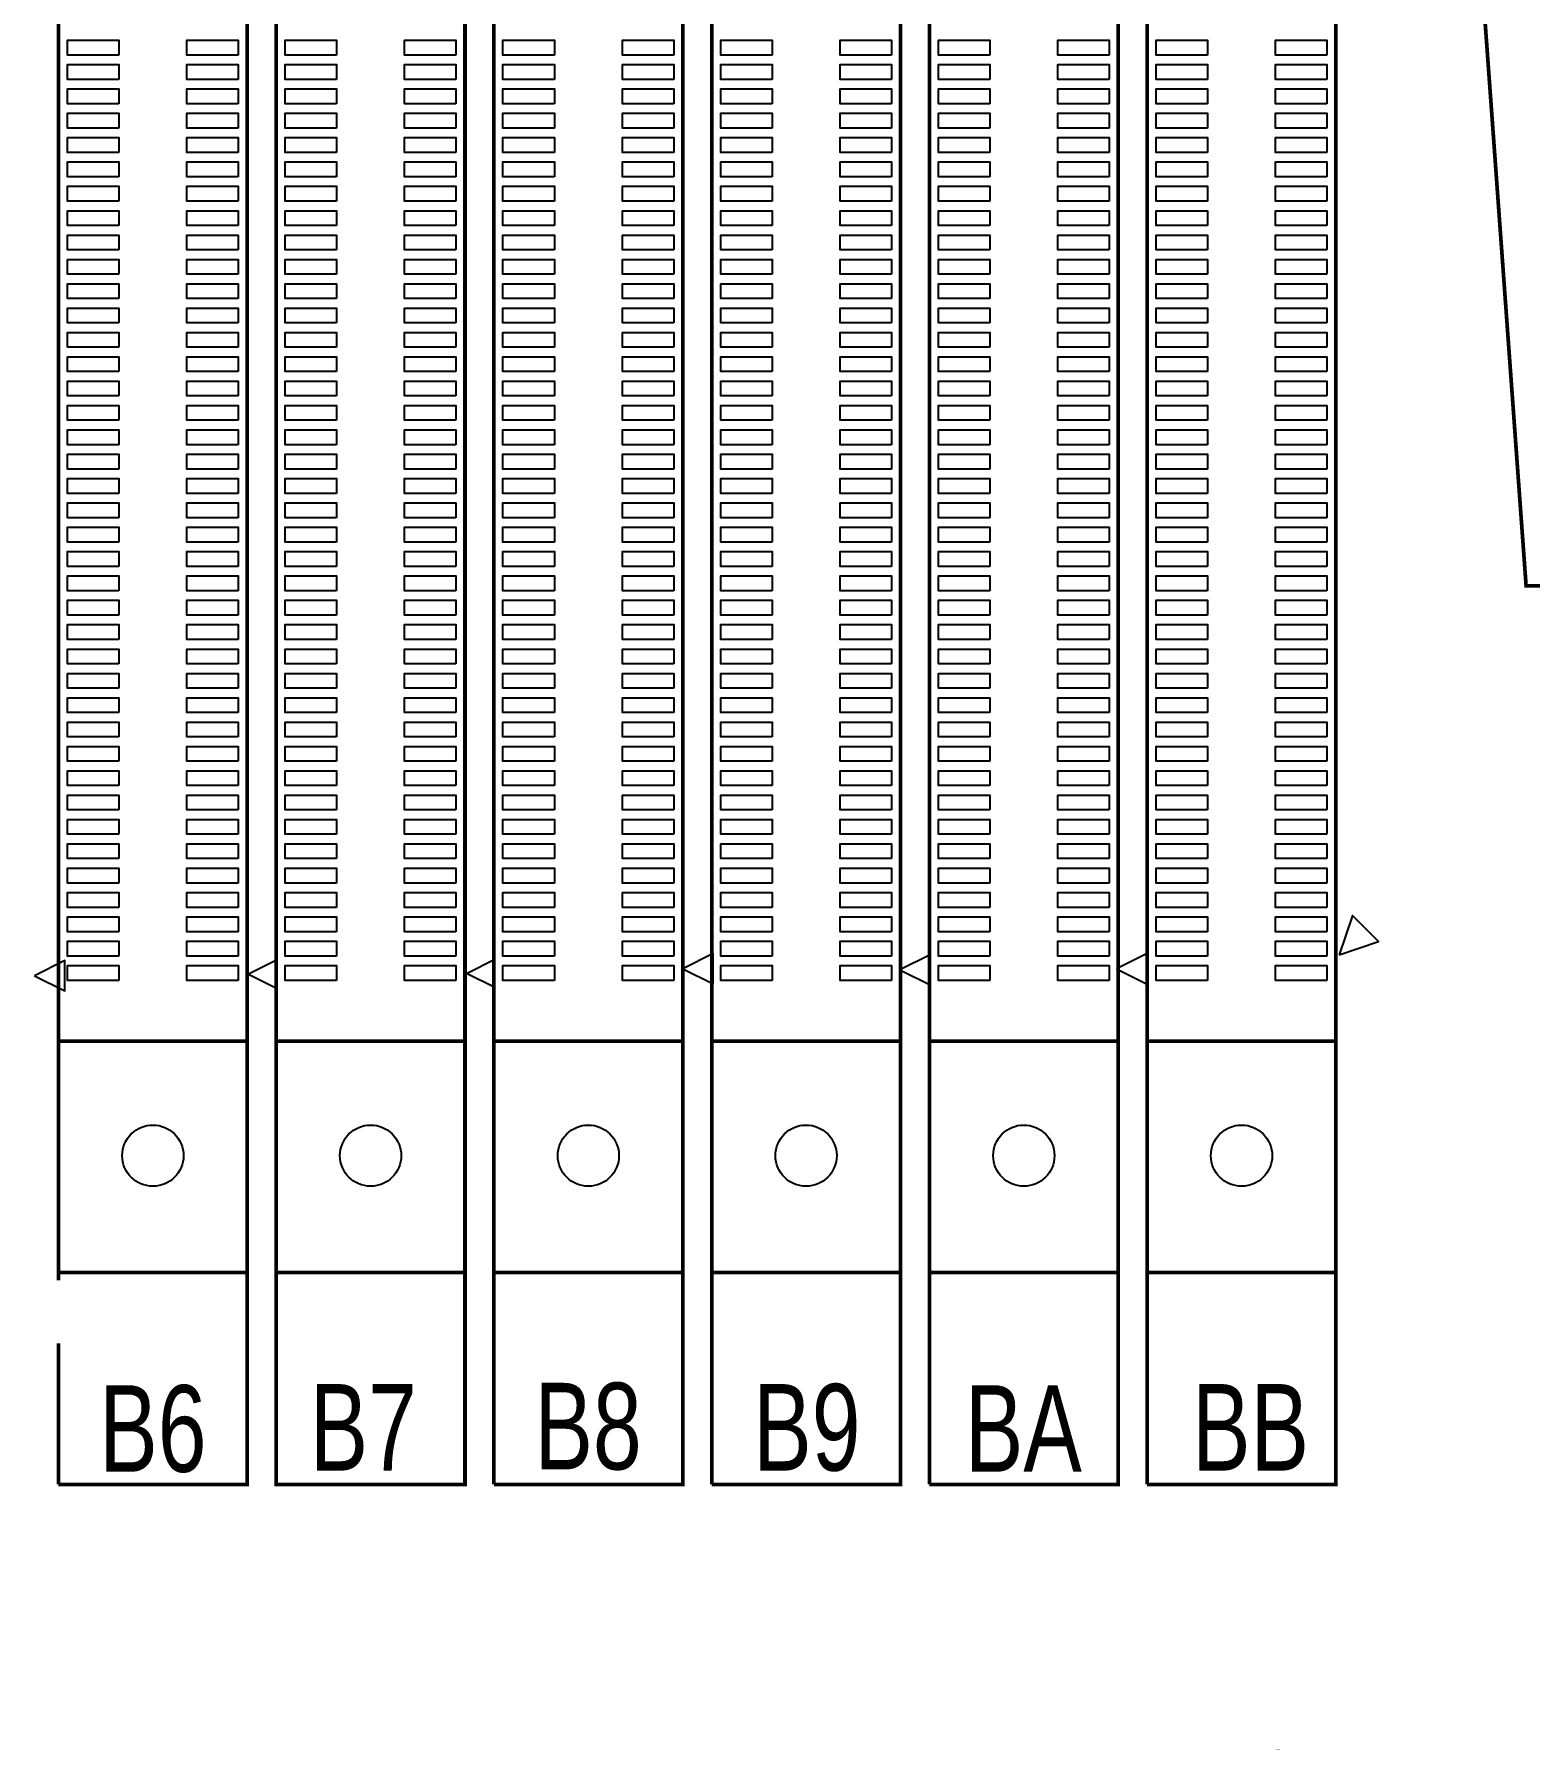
# Model space of a CAD drawing. Extents: x 0 to 344, y -1 to 330.
# Drawn here: x 126.9 to 188.3, y 145.9 to 216.4 of the extents above; entities that cross this region are included whole.
import ezdxf

# ---------------------------------------------------------------- set-up
doc = ezdxf.new("R2010")
doc.units = 0
for name, color, linetype in [('BOARD_GEOMETRY_SILKSCREEN_TOP', 1, 'CONTINUOUS'), ('PACKAGE_GEOMETRY_SILKSCREEN_TOP', 3, 'CONTINUOUS'), ('PIN_TOP', 4, 'CONTINUOUS')]:
    doc.layers.add(name, color=color, linetype=linetype)

msp = doc.modelspace()

# ---------------------------------------------------------------- linework, layer by layer
at = {"layer": 'BOARD_GEOMETRY_SILKSCREEN_TOP', "const_width": 0.1524}
msp.add_lwpolyline([(178.00828, 145.9992), (178.00828, 145.97888)], dxfattribs=at)
at = {"layer": 'PACKAGE_GEOMETRY_SILKSCREEN_TOP', "const_width": 0.1524}
for points in [[(127.93091, 156.878274), (135.680958, 156.878274), (135.680958, 321.878198), (127.93091, 321.878198), (127.93091, 317.480188)], [(145.810986, 156.878274), (153.561034, 156.878274), (153.561034, 321.878198), (145.810986, 321.878198), (145.810986, 318.243712)], [(169.949368, 321.878198), (163.691062, 321.878198), (163.691062, 156.878274)], [(172.6311, 156.878274), (180.381148, 156.878274), (180.381148, 321.878198), (179.632102, 321.878198)], [(163.691062, 156.878274), (171.44111, 156.878274), (171.44111, 319.062608)], [(172.6311, 318.156336), (172.6311, 156.878274)], [(127.93091, 315.683646), (127.93091, 165.259004)], [(145.810986, 313.744102), (145.810986, 156.878274)], [(154.751024, 156.878274), (162.501072, 156.878274), (162.501072, 313.743848)], [(154.751024, 313.63285), (154.751024, 156.878274)], [(127.93091, 175.078136), (135.680958, 175.078136)], [(136.870948, 175.078136), (144.620996, 175.078136)], [(145.810986, 175.078136), (153.561034, 175.078136)], [(154.751024, 175.078136), (162.501072, 175.078136)], [(163.691062, 175.078136), (171.44111, 175.078136)], [(172.6311, 175.078136), (180.381148, 175.078136)], [(135.680958, 165.578282), (127.93091, 165.578282)], [(128.306068, 165.578282), (135.306054, 165.578282)], [(144.620996, 165.578282), (136.870948, 165.578282)], [(137.246106, 165.578282), (144.246092, 165.578282)], [(153.561034, 165.578282), (145.810986, 165.578282)], [(146.186144, 165.578282), (153.18613, 165.578282)], [(162.501072, 165.578282), (154.751024, 165.578282)], [(155.126182, 165.578282), (162.126168, 165.578282)], [(171.44111, 165.578282), (163.691062, 165.578282)], [(164.06622, 165.578282), (171.066206, 165.578282)], [(180.381148, 165.578282), (172.6311, 165.578282)], [(173.006258, 165.578282), (180.006244, 165.578282)], [(127.93091, 162.667442), (127.93091, 156.878274)]]:
    msp.add_lwpolyline(points, dxfattribs=at)
for points in [[(136.870948, 156.878274), (144.620996, 156.878274), (144.620996, 321.878198), (136.870948, 321.878198)], [(221.410784, 283.073602), (191.03086, 283.073602), (191.03086, 265.973814), (180.530754, 265.973814), (180.530754, 250.97359), (184.030874, 250.97359), (188.190886, 193.773806), (251.790708, 193.773806), (251.790708, 283.073602)]]:
    msp.add_lwpolyline(points, close=True, dxfattribs=at)
at = {"layer": 'PACKAGE_GEOMETRY_SILKSCREEN_TOP'}
for points in [[(180.51907, 178.629564), (182.135526, 179.168298), (181.057804, 180.24602)], [(135.73633, 177.830734), (136.911588, 177.242978), (136.911588, 178.41849)], [(144.708118, 177.86223), (145.852134, 177.290222), (145.852134, 178.434238)], [(153.568908, 178.052984), (154.809444, 177.432716), (154.809444, 178.673252)], [(162.476942, 178.005232), (163.715446, 177.38598), (163.715446, 178.624484)], [(171.369482, 178.053238), (172.605954, 177.435002), (172.605954, 178.671474)], [(126.939548, 177.76698), (128.186434, 177.143664), (128.186434, 178.39055)]]:
    msp.add_lwpolyline(points, close=True, dxfattribs=at)
at = {"layer": 'PIN_TOP'}
for points in [[(130.410204, 215.573356), (128.302004, 215.573356), (128.302004, 216.182956), (130.410204, 216.182956)], [(135.310118, 215.573356), (133.201918, 215.573356), (133.201918, 216.182956), (135.310118, 216.182956)], [(139.350242, 215.573356), (137.242042, 215.573356), (137.242042, 216.182956), (139.350242, 216.182956)], [(144.250156, 215.573356), (142.141956, 215.573356), (142.141956, 216.182956), (144.250156, 216.182956)], [(148.29028, 215.573356), (146.18208, 215.573356), (146.18208, 216.182956), (148.29028, 216.182956)], [(153.190194, 215.573356), (151.081994, 215.573356), (151.081994, 216.182956), (153.190194, 216.182956)], [(157.230318, 215.573356), (155.122118, 215.573356), (155.122118, 216.182956), (157.230318, 216.182956)], [(162.130232, 215.573356), (160.022032, 215.573356), (160.022032, 216.182956), (162.130232, 216.182956)], [(166.170356, 215.573356), (164.062156, 215.573356), (164.062156, 216.182956), (166.170356, 216.182956)], [(171.07027, 215.573356), (168.96207, 215.573356), (168.96207, 216.182956), (171.07027, 216.182956)], [(175.110394, 215.573356), (173.002194, 215.573356), (173.002194, 216.182956), (175.110394, 216.182956)], [(180.010308, 215.573356), (177.902108, 215.573356), (177.902108, 216.182956), (180.010308, 216.182956)], [(130.410204, 214.573358), (128.302004, 214.573358), (128.302004, 215.182958), (130.410204, 215.182958)], [(135.310118, 214.573358), (133.201918, 214.573358), (133.201918, 215.182958), (135.310118, 215.182958)], [(139.350242, 214.573358), (137.242042, 214.573358), (137.242042, 215.182958), (139.350242, 215.182958)], [(144.250156, 214.573358), (142.141956, 214.573358), (142.141956, 215.182958), (144.250156, 215.182958)], [(148.29028, 214.573358), (146.18208, 214.573358), (146.18208, 215.182958), (148.29028, 215.182958)], [(153.190194, 214.573358), (151.081994, 214.573358), (151.081994, 215.182958), (153.190194, 215.182958)], [(157.230318, 214.573358), (155.122118, 214.573358), (155.122118, 215.182958), (157.230318, 215.182958)], [(162.130232, 214.573358), (160.022032, 214.573358), (160.022032, 215.182958), (162.130232, 215.182958)], [(166.170356, 214.573358), (164.062156, 214.573358), (164.062156, 215.182958), (166.170356, 215.182958)], [(171.07027, 214.573358), (168.96207, 214.573358), (168.96207, 215.182958), (171.07027, 215.182958)], [(175.110394, 214.573358), (173.002194, 214.573358), (173.002194, 215.182958), (175.110394, 215.182958)], [(180.010308, 214.573358), (177.902108, 214.573358), (177.902108, 215.182958), (180.010308, 215.182958)], [(130.410204, 213.57336), (128.302004, 213.57336), (128.302004, 214.18296), (130.410204, 214.18296)], [(135.310118, 213.57336), (133.201918, 213.57336), (133.201918, 214.18296), (135.310118, 214.18296)], [(139.350242, 213.57336), (137.242042, 213.57336), (137.242042, 214.18296), (139.350242, 214.18296)], [(144.250156, 213.57336), (142.141956, 213.57336), (142.141956, 214.18296), (144.250156, 214.18296)], [(148.29028, 213.57336), (146.18208, 213.57336), (146.18208, 214.18296), (148.29028, 214.18296)], [(153.190194, 213.57336), (151.081994, 213.57336), (151.081994, 214.18296), (153.190194, 214.18296)], [(157.230318, 213.57336), (155.122118, 213.57336), (155.122118, 214.18296), (157.230318, 214.18296)], [(162.130232, 213.57336), (160.022032, 213.57336), (160.022032, 214.18296), (162.130232, 214.18296)], [(166.170356, 213.57336), (164.062156, 213.57336), (164.062156, 214.18296), (166.170356, 214.18296)], [(171.07027, 213.57336), (168.96207, 213.57336), (168.96207, 214.18296), (171.07027, 214.18296)], [(175.110394, 213.57336), (173.002194, 213.57336), (173.002194, 214.18296), (175.110394, 214.18296)], [(180.010308, 213.57336), (177.902108, 213.57336), (177.902108, 214.18296), (180.010308, 214.18296)], [(130.410204, 212.573362), (128.302004, 212.573362), (128.302004, 213.182962), (130.410204, 213.182962)], [(135.310118, 212.573362), (133.201918, 212.573362), (133.201918, 213.182962), (135.310118, 213.182962)], [(139.350242, 212.573362), (137.242042, 212.573362), (137.242042, 213.182962), (139.350242, 213.182962)], [(144.250156, 212.573362), (142.141956, 212.573362), (142.141956, 213.182962), (144.250156, 213.182962)], [(148.29028, 212.573362), (146.18208, 212.573362), (146.18208, 213.182962), (148.29028, 213.182962)], [(153.190194, 212.573362), (151.081994, 212.573362), (151.081994, 213.182962), (153.190194, 213.182962)], [(157.230318, 212.573362), (155.122118, 212.573362), (155.122118, 213.182962), (157.230318, 213.182962)], [(162.130232, 212.573362), (160.022032, 212.573362), (160.022032, 213.182962), (162.130232, 213.182962)], [(166.170356, 212.573362), (164.062156, 212.573362), (164.062156, 213.182962), (166.170356, 213.182962)], [(171.07027, 212.573362), (168.96207, 212.573362), (168.96207, 213.182962), (171.07027, 213.182962)], [(175.110394, 212.573362), (173.002194, 212.573362), (173.002194, 213.182962), (175.110394, 213.182962)], [(180.010308, 212.573362), (177.902108, 212.573362), (177.902108, 213.182962), (180.010308, 213.182962)], [(130.410204, 211.573364), (128.302004, 211.573364), (128.302004, 212.182964), (130.410204, 212.182964)], [(135.310118, 211.573364), (133.201918, 211.573364), (133.201918, 212.182964), (135.310118, 212.182964)], [(139.350242, 211.573364), (137.242042, 211.573364), (137.242042, 212.182964), (139.350242, 212.182964)], [(144.250156, 211.573364), (142.141956, 211.573364), (142.141956, 212.182964), (144.250156, 212.182964)], [(148.29028, 211.573364), (146.18208, 211.573364), (146.18208, 212.182964), (148.29028, 212.182964)], [(153.190194, 211.573364), (151.081994, 211.573364), (151.081994, 212.182964), (153.190194, 212.182964)], [(157.230318, 211.573364), (155.122118, 211.573364), (155.122118, 212.182964), (157.230318, 212.182964)], [(162.130232, 211.573364), (160.022032, 211.573364), (160.022032, 212.182964), (162.130232, 212.182964)], [(166.170356, 211.573364), (164.062156, 211.573364), (164.062156, 212.182964), (166.170356, 212.182964)], [(171.07027, 211.573364), (168.96207, 211.573364), (168.96207, 212.182964), (171.07027, 212.182964)], [(175.110394, 211.573364), (173.002194, 211.573364), (173.002194, 212.182964), (175.110394, 212.182964)], [(180.010308, 211.573364), (177.902108, 211.573364), (177.902108, 212.182964), (180.010308, 212.182964)], [(130.410204, 210.573366), (128.302004, 210.573366), (128.302004, 211.182966), (130.410204, 211.182966)], [(135.310118, 210.573366), (133.201918, 210.573366), (133.201918, 211.182966), (135.310118, 211.182966)], [(139.350242, 210.573366), (137.242042, 210.573366), (137.242042, 211.182966), (139.350242, 211.182966)], [(144.250156, 210.573366), (142.141956, 210.573366), (142.141956, 211.182966), (144.250156, 211.182966)], [(148.29028, 210.573366), (146.18208, 210.573366), (146.18208, 211.182966), (148.29028, 211.182966)], [(153.190194, 210.573366), (151.081994, 210.573366), (151.081994, 211.182966), (153.190194, 211.182966)], [(157.230318, 210.573366), (155.122118, 210.573366), (155.122118, 211.182966), (157.230318, 211.182966)], [(162.130232, 210.573366), (160.022032, 210.573366), (160.022032, 211.182966), (162.130232, 211.182966)], [(166.170356, 210.573366), (164.062156, 210.573366), (164.062156, 211.182966), (166.170356, 211.182966)], [(171.07027, 210.573366), (168.96207, 210.573366), (168.96207, 211.182966), (171.07027, 211.182966)], [(175.110394, 210.573366), (173.002194, 210.573366), (173.002194, 211.182966), (175.110394, 211.182966)], [(180.010308, 210.573366), (177.902108, 210.573366), (177.902108, 211.182966), (180.010308, 211.182966)], [(130.410204, 209.573368), (128.302004, 209.573368), (128.302004, 210.182968), (130.410204, 210.182968)], [(135.310118, 209.573368), (133.201918, 209.573368), (133.201918, 210.182968), (135.310118, 210.182968)], [(139.350242, 209.573368), (137.242042, 209.573368), (137.242042, 210.182968), (139.350242, 210.182968)], [(144.250156, 209.573368), (142.141956, 209.573368), (142.141956, 210.182968), (144.250156, 210.182968)], [(148.29028, 209.573368), (146.18208, 209.573368), (146.18208, 210.182968), (148.29028, 210.182968)], [(153.190194, 209.573368), (151.081994, 209.573368), (151.081994, 210.182968), (153.190194, 210.182968)], [(157.230318, 209.573368), (155.122118, 209.573368), (155.122118, 210.182968), (157.230318, 210.182968)], [(162.130232, 209.573368), (160.022032, 209.573368), (160.022032, 210.182968), (162.130232, 210.182968)], [(166.170356, 209.573368), (164.062156, 209.573368), (164.062156, 210.182968), (166.170356, 210.182968)], [(171.07027, 209.573368), (168.96207, 209.573368), (168.96207, 210.182968), (171.07027, 210.182968)], [(175.110394, 209.573368), (173.002194, 209.573368), (173.002194, 210.182968), (175.110394, 210.182968)], [(180.010308, 209.573368), (177.902108, 209.573368), (177.902108, 210.182968), (180.010308, 210.182968)], [(130.410204, 208.57337), (128.302004, 208.57337), (128.302004, 209.18297), (130.410204, 209.18297)], [(135.310118, 208.57337), (133.201918, 208.57337), (133.201918, 209.18297), (135.310118, 209.18297)], [(139.350242, 208.57337), (137.242042, 208.57337), (137.242042, 209.18297), (139.350242, 209.18297)], [(144.250156, 208.57337), (142.141956, 208.57337), (142.141956, 209.18297), (144.250156, 209.18297)], [(148.29028, 208.57337), (146.18208, 208.57337), (146.18208, 209.18297), (148.29028, 209.18297)], [(153.190194, 208.57337), (151.081994, 208.57337), (151.081994, 209.18297), (153.190194, 209.18297)], [(157.230318, 208.57337), (155.122118, 208.57337), (155.122118, 209.18297), (157.230318, 209.18297)], [(162.130232, 208.57337), (160.022032, 208.57337), (160.022032, 209.18297), (162.130232, 209.18297)], [(166.170356, 208.57337), (164.062156, 208.57337), (164.062156, 209.18297), (166.170356, 209.18297)], [(171.07027, 208.57337), (168.96207, 208.57337), (168.96207, 209.18297), (171.07027, 209.18297)], [(175.110394, 208.57337), (173.002194, 208.57337), (173.002194, 209.18297), (175.110394, 209.18297)], [(180.010308, 208.57337), (177.902108, 208.57337), (177.902108, 209.18297), (180.010308, 209.18297)], [(130.410204, 207.573372), (128.302004, 207.573372), (128.302004, 208.182972), (130.410204, 208.182972)], [(135.310118, 207.573372), (133.201918, 207.573372), (133.201918, 208.182972), (135.310118, 208.182972)], [(139.350242, 207.573372), (137.242042, 207.573372), (137.242042, 208.182972), (139.350242, 208.182972)], [(144.250156, 207.573372), (142.141956, 207.573372), (142.141956, 208.182972), (144.250156, 208.182972)], [(148.29028, 207.573372), (146.18208, 207.573372), (146.18208, 208.182972), (148.29028, 208.182972)], [(153.190194, 207.573372), (151.081994, 207.573372), (151.081994, 208.182972), (153.190194, 208.182972)], [(157.230318, 207.573372), (155.122118, 207.573372), (155.122118, 208.182972), (157.230318, 208.182972)], [(162.130232, 207.573372), (160.022032, 207.573372), (160.022032, 208.182972), (162.130232, 208.182972)], [(166.170356, 207.573372), (164.062156, 207.573372), (164.062156, 208.182972), (166.170356, 208.182972)], [(171.07027, 207.573372), (168.96207, 207.573372), (168.96207, 208.182972), (171.07027, 208.182972)], [(175.110394, 207.573372), (173.002194, 207.573372), (173.002194, 208.182972), (175.110394, 208.182972)], [(180.010308, 207.573372), (177.902108, 207.573372), (177.902108, 208.182972), (180.010308, 208.182972)], [(130.410204, 206.573374), (128.302004, 206.573374), (128.302004, 207.182974), (130.410204, 207.182974)], [(135.310118, 206.573374), (133.201918, 206.573374), (133.201918, 207.182974), (135.310118, 207.182974)], [(139.350242, 206.573374), (137.242042, 206.573374), (137.242042, 207.182974), (139.350242, 207.182974)], [(144.250156, 206.573374), (142.141956, 206.573374), (142.141956, 207.182974), (144.250156, 207.182974)], [(148.29028, 206.573374), (146.18208, 206.573374), (146.18208, 207.182974), (148.29028, 207.182974)], [(153.190194, 206.573374), (151.081994, 206.573374), (151.081994, 207.182974), (153.190194, 207.182974)], [(157.230318, 206.573374), (155.122118, 206.573374), (155.122118, 207.182974), (157.230318, 207.182974)], [(162.130232, 206.573374), (160.022032, 206.573374), (160.022032, 207.182974), (162.130232, 207.182974)], [(166.170356, 206.573374), (164.062156, 206.573374), (164.062156, 207.182974), (166.170356, 207.182974)], [(171.07027, 206.573374), (168.96207, 206.573374), (168.96207, 207.182974), (171.07027, 207.182974)], [(175.110394, 206.573374), (173.002194, 206.573374), (173.002194, 207.182974), (175.110394, 207.182974)], [(180.010308, 206.573374), (177.902108, 206.573374), (177.902108, 207.182974), (180.010308, 207.182974)], [(130.410204, 205.573376), (128.302004, 205.573376), (128.302004, 206.182976), (130.410204, 206.182976)], [(135.310118, 205.573376), (133.201918, 205.573376), (133.201918, 206.182976), (135.310118, 206.182976)], [(139.350242, 205.573376), (137.242042, 205.573376), (137.242042, 206.182976), (139.350242, 206.182976)], [(144.250156, 205.573376), (142.141956, 205.573376), (142.141956, 206.182976), (144.250156, 206.182976)], [(148.29028, 205.573376), (146.18208, 205.573376), (146.18208, 206.182976), (148.29028, 206.182976)], [(153.190194, 205.573376), (151.081994, 205.573376), (151.081994, 206.182976), (153.190194, 206.182976)], [(157.230318, 205.573376), (155.122118, 205.573376), (155.122118, 206.182976), (157.230318, 206.182976)], [(162.130232, 205.573376), (160.022032, 205.573376), (160.022032, 206.182976), (162.130232, 206.182976)], [(166.170356, 205.573376), (164.062156, 205.573376), (164.062156, 206.182976), (166.170356, 206.182976)], [(171.07027, 205.573376), (168.96207, 205.573376), (168.96207, 206.182976), (171.07027, 206.182976)], [(175.110394, 205.573376), (173.002194, 205.573376), (173.002194, 206.182976), (175.110394, 206.182976)], [(180.010308, 205.573376), (177.902108, 205.573376), (177.902108, 206.182976), (180.010308, 206.182976)], [(130.410204, 204.573378), (128.302004, 204.573378), (128.302004, 205.182978), (130.410204, 205.182978)], [(135.310118, 204.573378), (133.201918, 204.573378), (133.201918, 205.182978), (135.310118, 205.182978)], [(139.350242, 204.573378), (137.242042, 204.573378), (137.242042, 205.182978), (139.350242, 205.182978)], [(144.250156, 204.573378), (142.141956, 204.573378), (142.141956, 205.182978), (144.250156, 205.182978)], [(148.29028, 204.573378), (146.18208, 204.573378), (146.18208, 205.182978), (148.29028, 205.182978)], [(153.190194, 204.573378), (151.081994, 204.573378), (151.081994, 205.182978), (153.190194, 205.182978)], [(157.230318, 204.573378), (155.122118, 204.573378), (155.122118, 205.182978), (157.230318, 205.182978)], [(162.130232, 204.573378), (160.022032, 204.573378), (160.022032, 205.182978), (162.130232, 205.182978)], [(166.170356, 204.573378), (164.062156, 204.573378), (164.062156, 205.182978), (166.170356, 205.182978)], [(171.07027, 204.573378), (168.96207, 204.573378), (168.96207, 205.182978), (171.07027, 205.182978)], [(175.110394, 204.573378), (173.002194, 204.573378), (173.002194, 205.182978), (175.110394, 205.182978)], [(180.010308, 204.573378), (177.902108, 204.573378), (177.902108, 205.182978), (180.010308, 205.182978)], [(130.410204, 203.57338), (128.302004, 203.57338), (128.302004, 204.18298), (130.410204, 204.18298)], [(135.310118, 203.57338), (133.201918, 203.57338), (133.201918, 204.18298), (135.310118, 204.18298)], [(139.350242, 203.57338), (137.242042, 203.57338), (137.242042, 204.18298), (139.350242, 204.18298)], [(144.250156, 203.57338), (142.141956, 203.57338), (142.141956, 204.18298), (144.250156, 204.18298)], [(148.29028, 203.57338), (146.18208, 203.57338), (146.18208, 204.18298), (148.29028, 204.18298)], [(153.190194, 203.57338), (151.081994, 203.57338), (151.081994, 204.18298), (153.190194, 204.18298)], [(157.230318, 203.57338), (155.122118, 203.57338), (155.122118, 204.18298), (157.230318, 204.18298)], [(162.130232, 203.57338), (160.022032, 203.57338), (160.022032, 204.18298), (162.130232, 204.18298)], [(166.170356, 203.57338), (164.062156, 203.57338), (164.062156, 204.18298), (166.170356, 204.18298)], [(171.07027, 203.57338), (168.96207, 203.57338), (168.96207, 204.18298), (171.07027, 204.18298)], [(175.110394, 203.57338), (173.002194, 203.57338), (173.002194, 204.18298), (175.110394, 204.18298)], [(180.010308, 203.57338), (177.902108, 203.57338), (177.902108, 204.18298), (180.010308, 204.18298)], [(130.410204, 202.573382), (128.302004, 202.573382), (128.302004, 203.182982), (130.410204, 203.182982)], [(135.310118, 202.573382), (133.201918, 202.573382), (133.201918, 203.182982), (135.310118, 203.182982)], [(139.350242, 202.573382), (137.242042, 202.573382), (137.242042, 203.182982), (139.350242, 203.182982)], [(144.250156, 202.573382), (142.141956, 202.573382), (142.141956, 203.182982), (144.250156, 203.182982)], [(148.29028, 202.573382), (146.18208, 202.573382), (146.18208, 203.182982), (148.29028, 203.182982)], [(153.190194, 202.573382), (151.081994, 202.573382), (151.081994, 203.182982), (153.190194, 203.182982)], [(157.230318, 202.573382), (155.122118, 202.573382), (155.122118, 203.182982), (157.230318, 203.182982)], [(162.130232, 202.573382), (160.022032, 202.573382), (160.022032, 203.182982), (162.130232, 203.182982)], [(166.170356, 202.573382), (164.062156, 202.573382), (164.062156, 203.182982), (166.170356, 203.182982)], [(171.07027, 202.573382), (168.96207, 202.573382), (168.96207, 203.182982), (171.07027, 203.182982)], [(175.110394, 202.573382), (173.002194, 202.573382), (173.002194, 203.182982), (175.110394, 203.182982)], [(180.010308, 202.573382), (177.902108, 202.573382), (177.902108, 203.182982), (180.010308, 203.182982)], [(130.410204, 201.573384), (128.302004, 201.573384), (128.302004, 202.182984), (130.410204, 202.182984)], [(135.310118, 201.573384), (133.201918, 201.573384), (133.201918, 202.182984), (135.310118, 202.182984)], [(139.350242, 201.573384), (137.242042, 201.573384), (137.242042, 202.182984), (139.350242, 202.182984)], [(144.250156, 201.573384), (142.141956, 201.573384), (142.141956, 202.182984), (144.250156, 202.182984)], [(148.29028, 201.573384), (146.18208, 201.573384), (146.18208, 202.182984), (148.29028, 202.182984)], [(153.190194, 201.573384), (151.081994, 201.573384), (151.081994, 202.182984), (153.190194, 202.182984)], [(157.230318, 201.573384), (155.122118, 201.573384), (155.122118, 202.182984), (157.230318, 202.182984)], [(162.130232, 201.573384), (160.022032, 201.573384), (160.022032, 202.182984), (162.130232, 202.182984)], [(166.170356, 201.573384), (164.062156, 201.573384), (164.062156, 202.182984), (166.170356, 202.182984)], [(171.07027, 201.573384), (168.96207, 201.573384), (168.96207, 202.182984), (171.07027, 202.182984)], [(175.110394, 201.573384), (173.002194, 201.573384), (173.002194, 202.182984), (175.110394, 202.182984)], [(180.010308, 201.573384), (177.902108, 201.573384), (177.902108, 202.182984), (180.010308, 202.182984)], [(130.410204, 200.573386), (128.302004, 200.573386), (128.302004, 201.182986), (130.410204, 201.182986)], [(135.310118, 200.573386), (133.201918, 200.573386), (133.201918, 201.182986), (135.310118, 201.182986)], [(139.350242, 200.573386), (137.242042, 200.573386), (137.242042, 201.182986), (139.350242, 201.182986)], [(144.250156, 200.573386), (142.141956, 200.573386), (142.141956, 201.182986), (144.250156, 201.182986)], [(148.29028, 200.573386), (146.18208, 200.573386), (146.18208, 201.182986), (148.29028, 201.182986)], [(153.190194, 200.573386), (151.081994, 200.573386), (151.081994, 201.182986), (153.190194, 201.182986)], [(157.230318, 200.573386), (155.122118, 200.573386), (155.122118, 201.182986), (157.230318, 201.182986)], [(162.130232, 200.573386), (160.022032, 200.573386), (160.022032, 201.182986), (162.130232, 201.182986)], [(166.170356, 200.573386), (164.062156, 200.573386), (164.062156, 201.182986), (166.170356, 201.182986)], [(171.07027, 200.573386), (168.96207, 200.573386), (168.96207, 201.182986), (171.07027, 201.182986)], [(175.110394, 200.573386), (173.002194, 200.573386), (173.002194, 201.182986), (175.110394, 201.182986)], [(180.010308, 200.573386), (177.902108, 200.573386), (177.902108, 201.182986), (180.010308, 201.182986)], [(130.410204, 199.573388), (128.302004, 199.573388), (128.302004, 200.182988), (130.410204, 200.182988)], [(135.310118, 199.573388), (133.201918, 199.573388), (133.201918, 200.182988), (135.310118, 200.182988)], [(139.350242, 199.573388), (137.242042, 199.573388), (137.242042, 200.182988), (139.350242, 200.182988)], [(144.250156, 199.573388), (142.141956, 199.573388), (142.141956, 200.182988), (144.250156, 200.182988)], [(148.29028, 199.573388), (146.18208, 199.573388), (146.18208, 200.182988), (148.29028, 200.182988)], [(153.190194, 199.573388), (151.081994, 199.573388), (151.081994, 200.182988), (153.190194, 200.182988)], [(157.230318, 199.573388), (155.122118, 199.573388), (155.122118, 200.182988), (157.230318, 200.182988)], [(162.130232, 199.573388), (160.022032, 199.573388), (160.022032, 200.182988), (162.130232, 200.182988)], [(166.170356, 199.573388), (164.062156, 199.573388), (164.062156, 200.182988), (166.170356, 200.182988)], [(171.07027, 199.573388), (168.96207, 199.573388), (168.96207, 200.182988), (171.07027, 200.182988)], [(175.110394, 199.573388), (173.002194, 199.573388), (173.002194, 200.182988), (175.110394, 200.182988)], [(180.010308, 199.573388), (177.902108, 199.573388), (177.902108, 200.182988), (180.010308, 200.182988)], [(130.410204, 198.57339), (128.302004, 198.57339), (128.302004, 199.18299), (130.410204, 199.18299)], [(135.310118, 198.57339), (133.201918, 198.57339), (133.201918, 199.18299), (135.310118, 199.18299)], [(139.350242, 198.57339), (137.242042, 198.57339), (137.242042, 199.18299), (139.350242, 199.18299)], [(144.250156, 198.57339), (142.141956, 198.57339), (142.141956, 199.18299), (144.250156, 199.18299)], [(148.29028, 198.57339), (146.18208, 198.57339), (146.18208, 199.18299), (148.29028, 199.18299)], [(153.190194, 198.57339), (151.081994, 198.57339), (151.081994, 199.18299), (153.190194, 199.18299)], [(157.230318, 198.57339), (155.122118, 198.57339), (155.122118, 199.18299), (157.230318, 199.18299)], [(162.130232, 198.57339), (160.022032, 198.57339), (160.022032, 199.18299), (162.130232, 199.18299)], [(166.170356, 198.57339), (164.062156, 198.57339), (164.062156, 199.18299), (166.170356, 199.18299)], [(171.07027, 198.57339), (168.96207, 198.57339), (168.96207, 199.18299), (171.07027, 199.18299)], [(175.110394, 198.57339), (173.002194, 198.57339), (173.002194, 199.18299), (175.110394, 199.18299)], [(180.010308, 198.57339), (177.902108, 198.57339), (177.902108, 199.18299), (180.010308, 199.18299)], [(130.410204, 197.573392), (128.302004, 197.573392), (128.302004, 198.182992), (130.410204, 198.182992)], [(135.310118, 197.573392), (133.201918, 197.573392), (133.201918, 198.182992), (135.310118, 198.182992)], [(139.350242, 197.573392), (137.242042, 197.573392), (137.242042, 198.182992), (139.350242, 198.182992)], [(144.250156, 197.573392), (142.141956, 197.573392), (142.141956, 198.182992), (144.250156, 198.182992)], [(148.29028, 197.573392), (146.18208, 197.573392), (146.18208, 198.182992), (148.29028, 198.182992)], [(153.190194, 197.573392), (151.081994, 197.573392), (151.081994, 198.182992), (153.190194, 198.182992)], [(157.230318, 197.573392), (155.122118, 197.573392), (155.122118, 198.182992), (157.230318, 198.182992)], [(162.130232, 197.573392), (160.022032, 197.573392), (160.022032, 198.182992), (162.130232, 198.182992)], [(166.170356, 197.573392), (164.062156, 197.573392), (164.062156, 198.182992), (166.170356, 198.182992)], [(171.07027, 197.573392), (168.96207, 197.573392), (168.96207, 198.182992), (171.07027, 198.182992)], [(175.110394, 197.573392), (173.002194, 197.573392), (173.002194, 198.182992), (175.110394, 198.182992)], [(180.010308, 197.573392), (177.902108, 197.573392), (177.902108, 198.182992), (180.010308, 198.182992)], [(130.410204, 196.573394), (128.302004, 196.573394), (128.302004, 197.182994), (130.410204, 197.182994)], [(135.310118, 196.573394), (133.201918, 196.573394), (133.201918, 197.182994), (135.310118, 197.182994)], [(139.350242, 196.573394), (137.242042, 196.573394), (137.242042, 197.182994), (139.350242, 197.182994)], [(144.250156, 196.573394), (142.141956, 196.573394), (142.141956, 197.182994), (144.250156, 197.182994)], [(148.29028, 196.573394), (146.18208, 196.573394), (146.18208, 197.182994), (148.29028, 197.182994)], [(153.190194, 196.573394), (151.081994, 196.573394), (151.081994, 197.182994), (153.190194, 197.182994)], [(157.230318, 196.573394), (155.122118, 196.573394), (155.122118, 197.182994), (157.230318, 197.182994)], [(162.130232, 196.573394), (160.022032, 196.573394), (160.022032, 197.182994), (162.130232, 197.182994)], [(166.170356, 196.573394), (164.062156, 196.573394), (164.062156, 197.182994), (166.170356, 197.182994)], [(171.07027, 196.573394), (168.96207, 196.573394), (168.96207, 197.182994), (171.07027, 197.182994)], [(175.110394, 196.573394), (173.002194, 196.573394), (173.002194, 197.182994), (175.110394, 197.182994)], [(180.010308, 196.573394), (177.902108, 196.573394), (177.902108, 197.182994), (180.010308, 197.182994)], [(130.410204, 195.573396), (128.302004, 195.573396), (128.302004, 196.182996), (130.410204, 196.182996)], [(135.310118, 195.573396), (133.201918, 195.573396), (133.201918, 196.182996), (135.310118, 196.182996)], [(139.350242, 195.573396), (137.242042, 195.573396), (137.242042, 196.182996), (139.350242, 196.182996)], [(144.250156, 195.573396), (142.141956, 195.573396), (142.141956, 196.182996), (144.250156, 196.182996)], [(148.29028, 195.573396), (146.18208, 195.573396), (146.18208, 196.182996), (148.29028, 196.182996)], [(153.190194, 195.573396), (151.081994, 195.573396), (151.081994, 196.182996), (153.190194, 196.182996)], [(157.230318, 195.573396), (155.122118, 195.573396), (155.122118, 196.182996), (157.230318, 196.182996)], [(162.130232, 195.573396), (160.022032, 195.573396), (160.022032, 196.182996), (162.130232, 196.182996)], [(166.170356, 195.573396), (164.062156, 195.573396), (164.062156, 196.182996), (166.170356, 196.182996)], [(171.07027, 195.573396), (168.96207, 195.573396), (168.96207, 196.182996), (171.07027, 196.182996)], [(175.110394, 195.573396), (173.002194, 195.573396), (173.002194, 196.182996), (175.110394, 196.182996)], [(180.010308, 195.573396), (177.902108, 195.573396), (177.902108, 196.182996), (180.010308, 196.182996)], [(130.410204, 194.573398), (128.302004, 194.573398), (128.302004, 195.182998), (130.410204, 195.182998)], [(135.310118, 194.573398), (133.201918, 194.573398), (133.201918, 195.182998), (135.310118, 195.182998)], [(139.350242, 194.573398), (137.242042, 194.573398), (137.242042, 195.182998), (139.350242, 195.182998)], [(144.250156, 194.573398), (142.141956, 194.573398), (142.141956, 195.182998), (144.250156, 195.182998)], [(148.29028, 194.573398), (146.18208, 194.573398), (146.18208, 195.182998), (148.29028, 195.182998)], [(153.190194, 194.573398), (151.081994, 194.573398), (151.081994, 195.182998), (153.190194, 195.182998)], [(157.230318, 194.573398), (155.122118, 194.573398), (155.122118, 195.182998), (157.230318, 195.182998)], [(162.130232, 194.573398), (160.022032, 194.573398), (160.022032, 195.182998), (162.130232, 195.182998)], [(166.170356, 194.573398), (164.062156, 194.573398), (164.062156, 195.182998), (166.170356, 195.182998)], [(171.07027, 194.573398), (168.96207, 194.573398), (168.96207, 195.182998), (171.07027, 195.182998)], [(175.110394, 194.573398), (173.002194, 194.573398), (173.002194, 195.182998), (175.110394, 195.182998)], [(180.010308, 194.573398), (177.902108, 194.573398), (177.902108, 195.182998), (180.010308, 195.182998)], [(130.410204, 193.5734), (128.302004, 193.5734), (128.302004, 194.183), (130.410204, 194.183)], [(135.310118, 193.5734), (133.201918, 193.5734), (133.201918, 194.183), (135.310118, 194.183)], [(139.350242, 193.5734), (137.242042, 193.5734), (137.242042, 194.183), (139.350242, 194.183)], [(144.250156, 193.5734), (142.141956, 193.5734), (142.141956, 194.183), (144.250156, 194.183)], [(148.29028, 193.5734), (146.18208, 193.5734), (146.18208, 194.183), (148.29028, 194.183)], [(153.190194, 193.5734), (151.081994, 193.5734), (151.081994, 194.183), (153.190194, 194.183)], [(157.230318, 193.5734), (155.122118, 193.5734), (155.122118, 194.183), (157.230318, 194.183)], [(162.130232, 193.5734), (160.022032, 193.5734), (160.022032, 194.183), (162.130232, 194.183)], [(166.170356, 193.5734), (164.062156, 193.5734), (164.062156, 194.183), (166.170356, 194.183)], [(171.07027, 193.5734), (168.96207, 193.5734), (168.96207, 194.183), (171.07027, 194.183)], [(175.110394, 193.5734), (173.002194, 193.5734), (173.002194, 194.183), (175.110394, 194.183)], [(180.010308, 193.5734), (177.902108, 193.5734), (177.902108, 194.183), (180.010308, 194.183)], [(130.410204, 192.573402), (128.302004, 192.573402), (128.302004, 193.183002), (130.410204, 193.183002)], [(135.310118, 192.573402), (133.201918, 192.573402), (133.201918, 193.183002), (135.310118, 193.183002)], [(139.350242, 192.573402), (137.242042, 192.573402), (137.242042, 193.183002), (139.350242, 193.183002)], [(144.250156, 192.573402), (142.141956, 192.573402), (142.141956, 193.183002), (144.250156, 193.183002)], [(148.29028, 192.573402), (146.18208, 192.573402), (146.18208, 193.183002), (148.29028, 193.183002)], [(153.190194, 192.573402), (151.081994, 192.573402), (151.081994, 193.183002), (153.190194, 193.183002)], [(157.230318, 192.573402), (155.122118, 192.573402), (155.122118, 193.183002), (157.230318, 193.183002)], [(162.130232, 192.573402), (160.022032, 192.573402), (160.022032, 193.183002), (162.130232, 193.183002)], [(166.170356, 192.573402), (164.062156, 192.573402), (164.062156, 193.183002), (166.170356, 193.183002)], [(171.07027, 192.573402), (168.96207, 192.573402), (168.96207, 193.183002), (171.07027, 193.183002)], [(175.110394, 192.573402), (173.002194, 192.573402), (173.002194, 193.183002), (175.110394, 193.183002)], [(180.010308, 192.573402), (177.902108, 192.573402), (177.902108, 193.183002), (180.010308, 193.183002)], [(130.410204, 191.573404), (128.302004, 191.573404), (128.302004, 192.183004), (130.410204, 192.183004)], [(135.310118, 191.573404), (133.201918, 191.573404), (133.201918, 192.183004), (135.310118, 192.183004)], [(139.350242, 191.573404), (137.242042, 191.573404), (137.242042, 192.183004), (139.350242, 192.183004)], [(144.250156, 191.573404), (142.141956, 191.573404), (142.141956, 192.183004), (144.250156, 192.183004)], [(148.29028, 191.573404), (146.18208, 191.573404), (146.18208, 192.183004), (148.29028, 192.183004)], [(153.190194, 191.573404), (151.081994, 191.573404), (151.081994, 192.183004), (153.190194, 192.183004)], [(157.230318, 191.573404), (155.122118, 191.573404), (155.122118, 192.183004), (157.230318, 192.183004)], [(162.130232, 191.573404), (160.022032, 191.573404), (160.022032, 192.183004), (162.130232, 192.183004)], [(166.170356, 191.573404), (164.062156, 191.573404), (164.062156, 192.183004), (166.170356, 192.183004)], [(171.07027, 191.573404), (168.96207, 191.573404), (168.96207, 192.183004), (171.07027, 192.183004)], [(175.110394, 191.573404), (173.002194, 191.573404), (173.002194, 192.183004), (175.110394, 192.183004)], [(180.010308, 191.573404), (177.902108, 191.573404), (177.902108, 192.183004), (180.010308, 192.183004)], [(130.410204, 190.573406), (128.302004, 190.573406), (128.302004, 191.183006), (130.410204, 191.183006)], [(135.310118, 190.573406), (133.201918, 190.573406), (133.201918, 191.183006), (135.310118, 191.183006)], [(139.350242, 190.573406), (137.242042, 190.573406), (137.242042, 191.183006), (139.350242, 191.183006)], [(144.250156, 190.573406), (142.141956, 190.573406), (142.141956, 191.183006), (144.250156, 191.183006)], [(148.29028, 190.573406), (146.18208, 190.573406), (146.18208, 191.183006), (148.29028, 191.183006)], [(153.190194, 190.573406), (151.081994, 190.573406), (151.081994, 191.183006), (153.190194, 191.183006)], [(157.230318, 190.573406), (155.122118, 190.573406), (155.122118, 191.183006), (157.230318, 191.183006)], [(162.130232, 190.573406), (160.022032, 190.573406), (160.022032, 191.183006), (162.130232, 191.183006)], [(166.170356, 190.573406), (164.062156, 190.573406), (164.062156, 191.183006), (166.170356, 191.183006)], [(171.07027, 190.573406), (168.96207, 190.573406), (168.96207, 191.183006), (171.07027, 191.183006)], [(175.110394, 190.573406), (173.002194, 190.573406), (173.002194, 191.183006), (175.110394, 191.183006)], [(180.010308, 190.573406), (177.902108, 190.573406), (177.902108, 191.183006), (180.010308, 191.183006)], [(130.410204, 189.573408), (128.302004, 189.573408), (128.302004, 190.183008), (130.410204, 190.183008)], [(135.310118, 189.573408), (133.201918, 189.573408), (133.201918, 190.183008), (135.310118, 190.183008)], [(139.350242, 189.573408), (137.242042, 189.573408), (137.242042, 190.183008), (139.350242, 190.183008)], [(144.250156, 189.573408), (142.141956, 189.573408), (142.141956, 190.183008), (144.250156, 190.183008)], [(148.29028, 189.573408), (146.18208, 189.573408), (146.18208, 190.183008), (148.29028, 190.183008)], [(153.190194, 189.573408), (151.081994, 189.573408), (151.081994, 190.183008), (153.190194, 190.183008)], [(157.230318, 189.573408), (155.122118, 189.573408), (155.122118, 190.183008), (157.230318, 190.183008)], [(162.130232, 189.573408), (160.022032, 189.573408), (160.022032, 190.183008), (162.130232, 190.183008)], [(166.170356, 189.573408), (164.062156, 189.573408), (164.062156, 190.183008), (166.170356, 190.183008)], [(171.07027, 189.573408), (168.96207, 189.573408), (168.96207, 190.183008), (171.07027, 190.183008)], [(175.110394, 189.573408), (173.002194, 189.573408), (173.002194, 190.183008), (175.110394, 190.183008)], [(180.010308, 189.573408), (177.902108, 189.573408), (177.902108, 190.183008), (180.010308, 190.183008)], [(130.410204, 188.57341), (128.302004, 188.57341), (128.302004, 189.18301), (130.410204, 189.18301)], [(135.310118, 188.57341), (133.201918, 188.57341), (133.201918, 189.18301), (135.310118, 189.18301)], [(139.350242, 188.57341), (137.242042, 188.57341), (137.242042, 189.18301), (139.350242, 189.18301)], [(144.250156, 188.57341), (142.141956, 188.57341), (142.141956, 189.18301), (144.250156, 189.18301)], [(148.29028, 188.57341), (146.18208, 188.57341), (146.18208, 189.18301), (148.29028, 189.18301)], [(153.190194, 188.57341), (151.081994, 188.57341), (151.081994, 189.18301), (153.190194, 189.18301)], [(157.230318, 188.57341), (155.122118, 188.57341), (155.122118, 189.18301), (157.230318, 189.18301)], [(162.130232, 188.57341), (160.022032, 188.57341), (160.022032, 189.18301), (162.130232, 189.18301)], [(166.170356, 188.57341), (164.062156, 188.57341), (164.062156, 189.18301), (166.170356, 189.18301)], [(171.07027, 188.57341), (168.96207, 188.57341), (168.96207, 189.18301), (171.07027, 189.18301)], [(175.110394, 188.57341), (173.002194, 188.57341), (173.002194, 189.18301), (175.110394, 189.18301)], [(180.010308, 188.57341), (177.902108, 188.57341), (177.902108, 189.18301), (180.010308, 189.18301)], [(130.410204, 187.573412), (128.302004, 187.573412), (128.302004, 188.183012), (130.410204, 188.183012)], [(135.310118, 187.573412), (133.201918, 187.573412), (133.201918, 188.183012), (135.310118, 188.183012)], [(139.350242, 187.573412), (137.242042, 187.573412), (137.242042, 188.183012), (139.350242, 188.183012)], [(144.250156, 187.573412), (142.141956, 187.573412), (142.141956, 188.183012), (144.250156, 188.183012)], [(148.29028, 187.573412), (146.18208, 187.573412), (146.18208, 188.183012), (148.29028, 188.183012)], [(153.190194, 187.573412), (151.081994, 187.573412), (151.081994, 188.183012), (153.190194, 188.183012)], [(157.230318, 187.573412), (155.122118, 187.573412), (155.122118, 188.183012), (157.230318, 188.183012)], [(162.130232, 187.573412), (160.022032, 187.573412), (160.022032, 188.183012), (162.130232, 188.183012)], [(166.170356, 187.573412), (164.062156, 187.573412), (164.062156, 188.183012), (166.170356, 188.183012)], [(171.07027, 187.573412), (168.96207, 187.573412), (168.96207, 188.183012), (171.07027, 188.183012)], [(175.110394, 187.573412), (173.002194, 187.573412), (173.002194, 188.183012), (175.110394, 188.183012)], [(180.010308, 187.573412), (177.902108, 187.573412), (177.902108, 188.183012), (180.010308, 188.183012)], [(130.410204, 186.573414), (128.302004, 186.573414), (128.302004, 187.183014), (130.410204, 187.183014)], [(135.310118, 186.573414), (133.201918, 186.573414), (133.201918, 187.183014), (135.310118, 187.183014)], [(139.350242, 186.573414), (137.242042, 186.573414), (137.242042, 187.183014), (139.350242, 187.183014)], [(144.250156, 186.573414), (142.141956, 186.573414), (142.141956, 187.183014), (144.250156, 187.183014)], [(148.29028, 186.573414), (146.18208, 186.573414), (146.18208, 187.183014), (148.29028, 187.183014)], [(153.190194, 186.573414), (151.081994, 186.573414), (151.081994, 187.183014), (153.190194, 187.183014)], [(157.230318, 186.573414), (155.122118, 186.573414), (155.122118, 187.183014), (157.230318, 187.183014)], [(162.130232, 186.573414), (160.022032, 186.573414), (160.022032, 187.183014), (162.130232, 187.183014)], [(166.170356, 186.573414), (164.062156, 186.573414), (164.062156, 187.183014), (166.170356, 187.183014)], [(171.07027, 186.573414), (168.96207, 186.573414), (168.96207, 187.183014), (171.07027, 187.183014)], [(175.110394, 186.573414), (173.002194, 186.573414), (173.002194, 187.183014), (175.110394, 187.183014)], [(180.010308, 186.573414), (177.902108, 186.573414), (177.902108, 187.183014), (180.010308, 187.183014)], [(130.410204, 185.573416), (128.302004, 185.573416), (128.302004, 186.183016), (130.410204, 186.183016)], [(135.310118, 185.573416), (133.201918, 185.573416), (133.201918, 186.183016), (135.310118, 186.183016)], [(139.350242, 185.573416), (137.242042, 185.573416), (137.242042, 186.183016), (139.350242, 186.183016)], [(144.250156, 185.573416), (142.141956, 185.573416), (142.141956, 186.183016), (144.250156, 186.183016)], [(148.29028, 185.573416), (146.18208, 185.573416), (146.18208, 186.183016), (148.29028, 186.183016)], [(153.190194, 185.573416), (151.081994, 185.573416), (151.081994, 186.183016), (153.190194, 186.183016)], [(157.230318, 185.573416), (155.122118, 185.573416), (155.122118, 186.183016), (157.230318, 186.183016)], [(162.130232, 185.573416), (160.022032, 185.573416), (160.022032, 186.183016), (162.130232, 186.183016)], [(166.170356, 185.573416), (164.062156, 185.573416), (164.062156, 186.183016), (166.170356, 186.183016)], [(171.07027, 185.573416), (168.96207, 185.573416), (168.96207, 186.183016), (171.07027, 186.183016)], [(175.110394, 185.573416), (173.002194, 185.573416), (173.002194, 186.183016), (175.110394, 186.183016)], [(180.010308, 185.573416), (177.902108, 185.573416), (177.902108, 186.183016), (180.010308, 186.183016)], [(130.410204, 184.573418), (128.302004, 184.573418), (128.302004, 185.183018), (130.410204, 185.183018)], [(135.310118, 184.573418), (133.201918, 184.573418), (133.201918, 185.183018), (135.310118, 185.183018)], [(139.350242, 184.573418), (137.242042, 184.573418), (137.242042, 185.183018), (139.350242, 185.183018)], [(144.250156, 184.573418), (142.141956, 184.573418), (142.141956, 185.183018), (144.250156, 185.183018)], [(148.29028, 184.573418), (146.18208, 184.573418), (146.18208, 185.183018), (148.29028, 185.183018)], [(153.190194, 184.573418), (151.081994, 184.573418), (151.081994, 185.183018), (153.190194, 185.183018)], [(157.230318, 184.573418), (155.122118, 184.573418), (155.122118, 185.183018), (157.230318, 185.183018)], [(162.130232, 184.573418), (160.022032, 184.573418), (160.022032, 185.183018), (162.130232, 185.183018)], [(166.170356, 184.573418), (164.062156, 184.573418), (164.062156, 185.183018), (166.170356, 185.183018)], [(171.07027, 184.573418), (168.96207, 184.573418), (168.96207, 185.183018), (171.07027, 185.183018)], [(175.110394, 184.573418), (173.002194, 184.573418), (173.002194, 185.183018), (175.110394, 185.183018)], [(180.010308, 184.573418), (177.902108, 184.573418), (177.902108, 185.183018), (180.010308, 185.183018)], [(130.410204, 183.57342), (128.302004, 183.57342), (128.302004, 184.18302), (130.410204, 184.18302)], [(135.310118, 183.57342), (133.201918, 183.57342), (133.201918, 184.18302), (135.310118, 184.18302)], [(139.350242, 183.57342), (137.242042, 183.57342), (137.242042, 184.18302), (139.350242, 184.18302)], [(144.250156, 183.57342), (142.141956, 183.57342), (142.141956, 184.18302), (144.250156, 184.18302)], [(148.29028, 183.57342), (146.18208, 183.57342), (146.18208, 184.18302), (148.29028, 184.18302)], [(153.190194, 183.57342), (151.081994, 183.57342), (151.081994, 184.18302), (153.190194, 184.18302)], [(157.230318, 183.57342), (155.122118, 183.57342), (155.122118, 184.18302), (157.230318, 184.18302)], [(162.130232, 183.57342), (160.022032, 183.57342), (160.022032, 184.18302), (162.130232, 184.18302)], [(166.170356, 183.57342), (164.062156, 183.57342), (164.062156, 184.18302), (166.170356, 184.18302)], [(171.07027, 183.57342), (168.96207, 183.57342), (168.96207, 184.18302), (171.07027, 184.18302)], [(175.110394, 183.57342), (173.002194, 183.57342), (173.002194, 184.18302), (175.110394, 184.18302)], [(180.010308, 183.57342), (177.902108, 183.57342), (177.902108, 184.18302), (180.010308, 184.18302)], [(130.410204, 182.573422), (128.302004, 182.573422), (128.302004, 183.183022), (130.410204, 183.183022)], [(135.310118, 182.573422), (133.201918, 182.573422), (133.201918, 183.183022), (135.310118, 183.183022)], [(139.350242, 182.573422), (137.242042, 182.573422), (137.242042, 183.183022), (139.350242, 183.183022)], [(144.250156, 182.573422), (142.141956, 182.573422), (142.141956, 183.183022), (144.250156, 183.183022)], [(148.29028, 182.573422), (146.18208, 182.573422), (146.18208, 183.183022), (148.29028, 183.183022)], [(153.190194, 182.573422), (151.081994, 182.573422), (151.081994, 183.183022), (153.190194, 183.183022)], [(157.230318, 182.573422), (155.122118, 182.573422), (155.122118, 183.183022), (157.230318, 183.183022)], [(162.130232, 182.573422), (160.022032, 182.573422), (160.022032, 183.183022), (162.130232, 183.183022)], [(166.170356, 182.573422), (164.062156, 182.573422), (164.062156, 183.183022), (166.170356, 183.183022)], [(171.07027, 182.573422), (168.96207, 182.573422), (168.96207, 183.183022), (171.07027, 183.183022)], [(175.110394, 182.573422), (173.002194, 182.573422), (173.002194, 183.183022), (175.110394, 183.183022)], [(180.010308, 182.573422), (177.902108, 182.573422), (177.902108, 183.183022), (180.010308, 183.183022)], [(130.410204, 181.573424), (128.302004, 181.573424), (128.302004, 182.183024), (130.410204, 182.183024)], [(135.310118, 181.573424), (133.201918, 181.573424), (133.201918, 182.183024), (135.310118, 182.183024)], [(139.350242, 181.573424), (137.242042, 181.573424), (137.242042, 182.183024), (139.350242, 182.183024)], [(144.250156, 181.573424), (142.141956, 181.573424), (142.141956, 182.183024), (144.250156, 182.183024)], [(148.29028, 181.573424), (146.18208, 181.573424), (146.18208, 182.183024), (148.29028, 182.183024)], [(153.190194, 181.573424), (151.081994, 181.573424), (151.081994, 182.183024), (153.190194, 182.183024)], [(157.230318, 181.573424), (155.122118, 181.573424), (155.122118, 182.183024), (157.230318, 182.183024)], [(162.130232, 181.573424), (160.022032, 181.573424), (160.022032, 182.183024), (162.130232, 182.183024)], [(166.170356, 181.573424), (164.062156, 181.573424), (164.062156, 182.183024), (166.170356, 182.183024)], [(171.07027, 181.573424), (168.96207, 181.573424), (168.96207, 182.183024), (171.07027, 182.183024)], [(175.110394, 181.573424), (173.002194, 181.573424), (173.002194, 182.183024), (175.110394, 182.183024)], [(180.010308, 181.573424), (177.902108, 181.573424), (177.902108, 182.183024), (180.010308, 182.183024)], [(130.410204, 180.573426), (128.302004, 180.573426), (128.302004, 181.183026), (130.410204, 181.183026)], [(135.310118, 180.573426), (133.201918, 180.573426), (133.201918, 181.183026), (135.310118, 181.183026)], [(139.350242, 180.573426), (137.242042, 180.573426), (137.242042, 181.183026), (139.350242, 181.183026)], [(144.250156, 180.573426), (142.141956, 180.573426), (142.141956, 181.183026), (144.250156, 181.183026)], [(148.29028, 180.573426), (146.18208, 180.573426), (146.18208, 181.183026), (148.29028, 181.183026)], [(153.190194, 180.573426), (151.081994, 180.573426), (151.081994, 181.183026), (153.190194, 181.183026)], [(157.230318, 180.573426), (155.122118, 180.573426), (155.122118, 181.183026), (157.230318, 181.183026)], [(162.130232, 180.573426), (160.022032, 180.573426), (160.022032, 181.183026), (162.130232, 181.183026)], [(166.170356, 180.573426), (164.062156, 180.573426), (164.062156, 181.183026), (166.170356, 181.183026)], [(171.07027, 180.573426), (168.96207, 180.573426), (168.96207, 181.183026), (171.07027, 181.183026)], [(175.110394, 180.573426), (173.002194, 180.573426), (173.002194, 181.183026), (175.110394, 181.183026)], [(180.010308, 180.573426), (177.902108, 180.573426), (177.902108, 181.183026), (180.010308, 181.183026)], [(130.410204, 179.573428), (128.302004, 179.573428), (128.302004, 180.183028), (130.410204, 180.183028)], [(135.310118, 179.573428), (133.201918, 179.573428), (133.201918, 180.183028), (135.310118, 180.183028)], [(139.350242, 179.573428), (137.242042, 179.573428), (137.242042, 180.183028), (139.350242, 180.183028)], [(144.250156, 179.573428), (142.141956, 179.573428), (142.141956, 180.183028), (144.250156, 180.183028)], [(148.29028, 179.573428), (146.18208, 179.573428), (146.18208, 180.183028), (148.29028, 180.183028)], [(153.190194, 179.573428), (151.081994, 179.573428), (151.081994, 180.183028), (153.190194, 180.183028)], [(157.230318, 179.573428), (155.122118, 179.573428), (155.122118, 180.183028), (157.230318, 180.183028)], [(162.130232, 179.573428), (160.022032, 179.573428), (160.022032, 180.183028), (162.130232, 180.183028)], [(166.170356, 179.573428), (164.062156, 179.573428), (164.062156, 180.183028), (166.170356, 180.183028)], [(171.07027, 179.573428), (168.96207, 179.573428), (168.96207, 180.183028), (171.07027, 180.183028)], [(175.110394, 179.573428), (173.002194, 179.573428), (173.002194, 180.183028), (175.110394, 180.183028)], [(180.010308, 179.573428), (177.902108, 179.573428), (177.902108, 180.183028), (180.010308, 180.183028)], [(130.410204, 178.57343), (128.302004, 178.57343), (128.302004, 179.18303), (130.410204, 179.18303)], [(135.310118, 178.57343), (133.201918, 178.57343), (133.201918, 179.18303), (135.310118, 179.18303)], [(139.350242, 178.57343), (137.242042, 178.57343), (137.242042, 179.18303), (139.350242, 179.18303)], [(144.250156, 178.57343), (142.141956, 178.57343), (142.141956, 179.18303), (144.250156, 179.18303)], [(148.29028, 178.57343), (146.18208, 178.57343), (146.18208, 179.18303), (148.29028, 179.18303)], [(153.190194, 178.57343), (151.081994, 178.57343), (151.081994, 179.18303), (153.190194, 179.18303)], [(157.230318, 178.57343), (155.122118, 178.57343), (155.122118, 179.18303), (157.230318, 179.18303)], [(162.130232, 178.57343), (160.022032, 178.57343), (160.022032, 179.18303), (162.130232, 179.18303)], [(166.170356, 178.57343), (164.062156, 178.57343), (164.062156, 179.18303), (166.170356, 179.18303)], [(171.07027, 178.57343), (168.96207, 178.57343), (168.96207, 179.18303), (171.07027, 179.18303)], [(175.110394, 178.57343), (173.002194, 178.57343), (173.002194, 179.18303), (175.110394, 179.18303)], [(180.010308, 178.57343), (177.902108, 178.57343), (177.902108, 179.18303), (180.010308, 179.18303)], [(130.410204, 177.573432), (128.302004, 177.573432), (128.302004, 178.183032), (130.410204, 178.183032)], [(135.310118, 177.573432), (133.201918, 177.573432), (133.201918, 178.183032), (135.310118, 178.183032)], [(139.350242, 177.573432), (137.242042, 177.573432), (137.242042, 178.183032), (139.350242, 178.183032)], [(144.250156, 177.573432), (142.141956, 177.573432), (142.141956, 178.183032), (144.250156, 178.183032)], [(148.29028, 177.573432), (146.18208, 177.573432), (146.18208, 178.183032), (148.29028, 178.183032)], [(153.190194, 177.573432), (151.081994, 177.573432), (151.081994, 178.183032), (153.190194, 178.183032)], [(157.230318, 177.573432), (155.122118, 177.573432), (155.122118, 178.183032), (157.230318, 178.183032)], [(162.130232, 177.573432), (160.022032, 177.573432), (160.022032, 178.183032), (162.130232, 178.183032)], [(166.170356, 177.573432), (164.062156, 177.573432), (164.062156, 178.183032), (166.170356, 178.183032)], [(171.07027, 177.573432), (168.96207, 177.573432), (168.96207, 178.183032), (171.07027, 178.183032)], [(175.110394, 177.573432), (173.002194, 177.573432), (173.002194, 178.183032), (175.110394, 178.183032)], [(180.010308, 177.573432), (177.902108, 177.573432), (177.902108, 178.183032), (180.010308, 178.183032)]]:
    msp.add_lwpolyline(points, close=True, dxfattribs=at)
for centre in [(131.805934, 170.37812), (140.745972, 170.37812), (149.68601, 170.37812), (158.626048, 170.37812), (167.566086, 170.37812), (176.506124, 170.37812)]:
    msp.add_circle(centre, 1.2573, dxfattribs=at)

# ---------------------------------------------------------------- texts
at = {"layer": 'BOARD_GEOMETRY_SILKSCREEN_TOP', "width": 0.757143}
for s, p in [('B6', (129.605278, 157.395164)), ('B7', (138.24331, 157.44444)), ('B8', (147.47367, 157.493716)), ('B9', (156.457142, 157.44444)), ('BA', (165.144704, 157.395164)), ('BB', (174.473616, 157.44444))]:
    msp.add_text(s, height=3.556, dxfattribs=at).set_placement(p)

doc.saveas('drawing.dxf')
